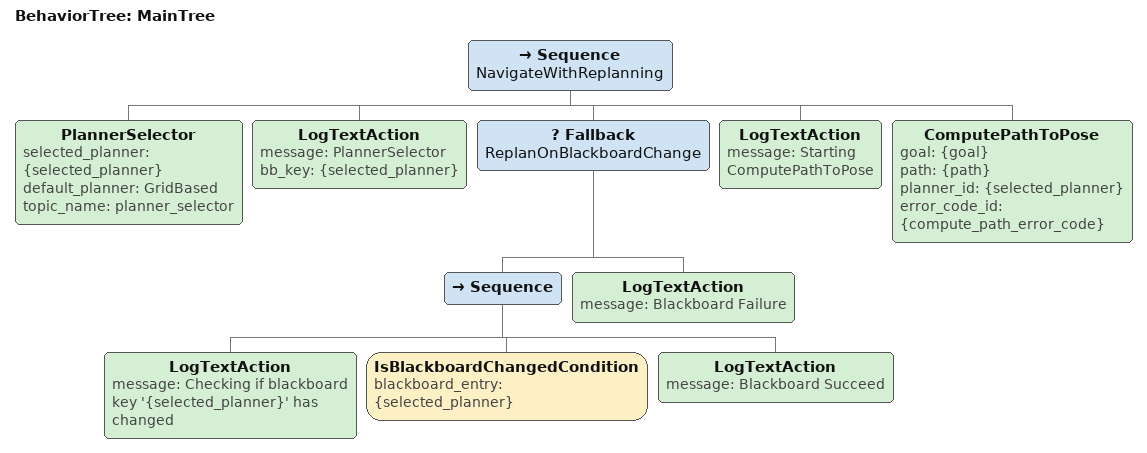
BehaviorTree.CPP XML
<root BTCPP_format="4" main_tree_to_execute="MainTree">
    <BehaviorTree ID="MainTree">
        <Sequence name="NavigateWithReplanning">

            <PlannerSelector selected_planner="{selected_planner}" default_planner="GridBased"
                topic_name="planner_selector" />
            <LogTextAction message="PlannerSelector" bb_key="{selected_planner}" />
            <Fallback name="ReplanOnBlackboardChange">
                <Sequence>
                    <LogTextAction message="Checking if blackboard key '{selected_planner}' has changed" />
                    <IsBlackboardChangedCondition blackboard_entry="{selected_planner}" />
                    <LogTextAction message="Blackboard Succeed" />
                </Sequence>
                <LogTextAction message="Blackboard Failure" />
            </Fallback>
            <LogTextAction message="Starting ComputePathToPose" />
            <ComputePathToPose goal="{goal}" path="{path}" planner_id="{selected_planner}"
                error_code_id="{compute_path_error_code}" />
        </Sequence>
    </BehaviorTree>
</root>
